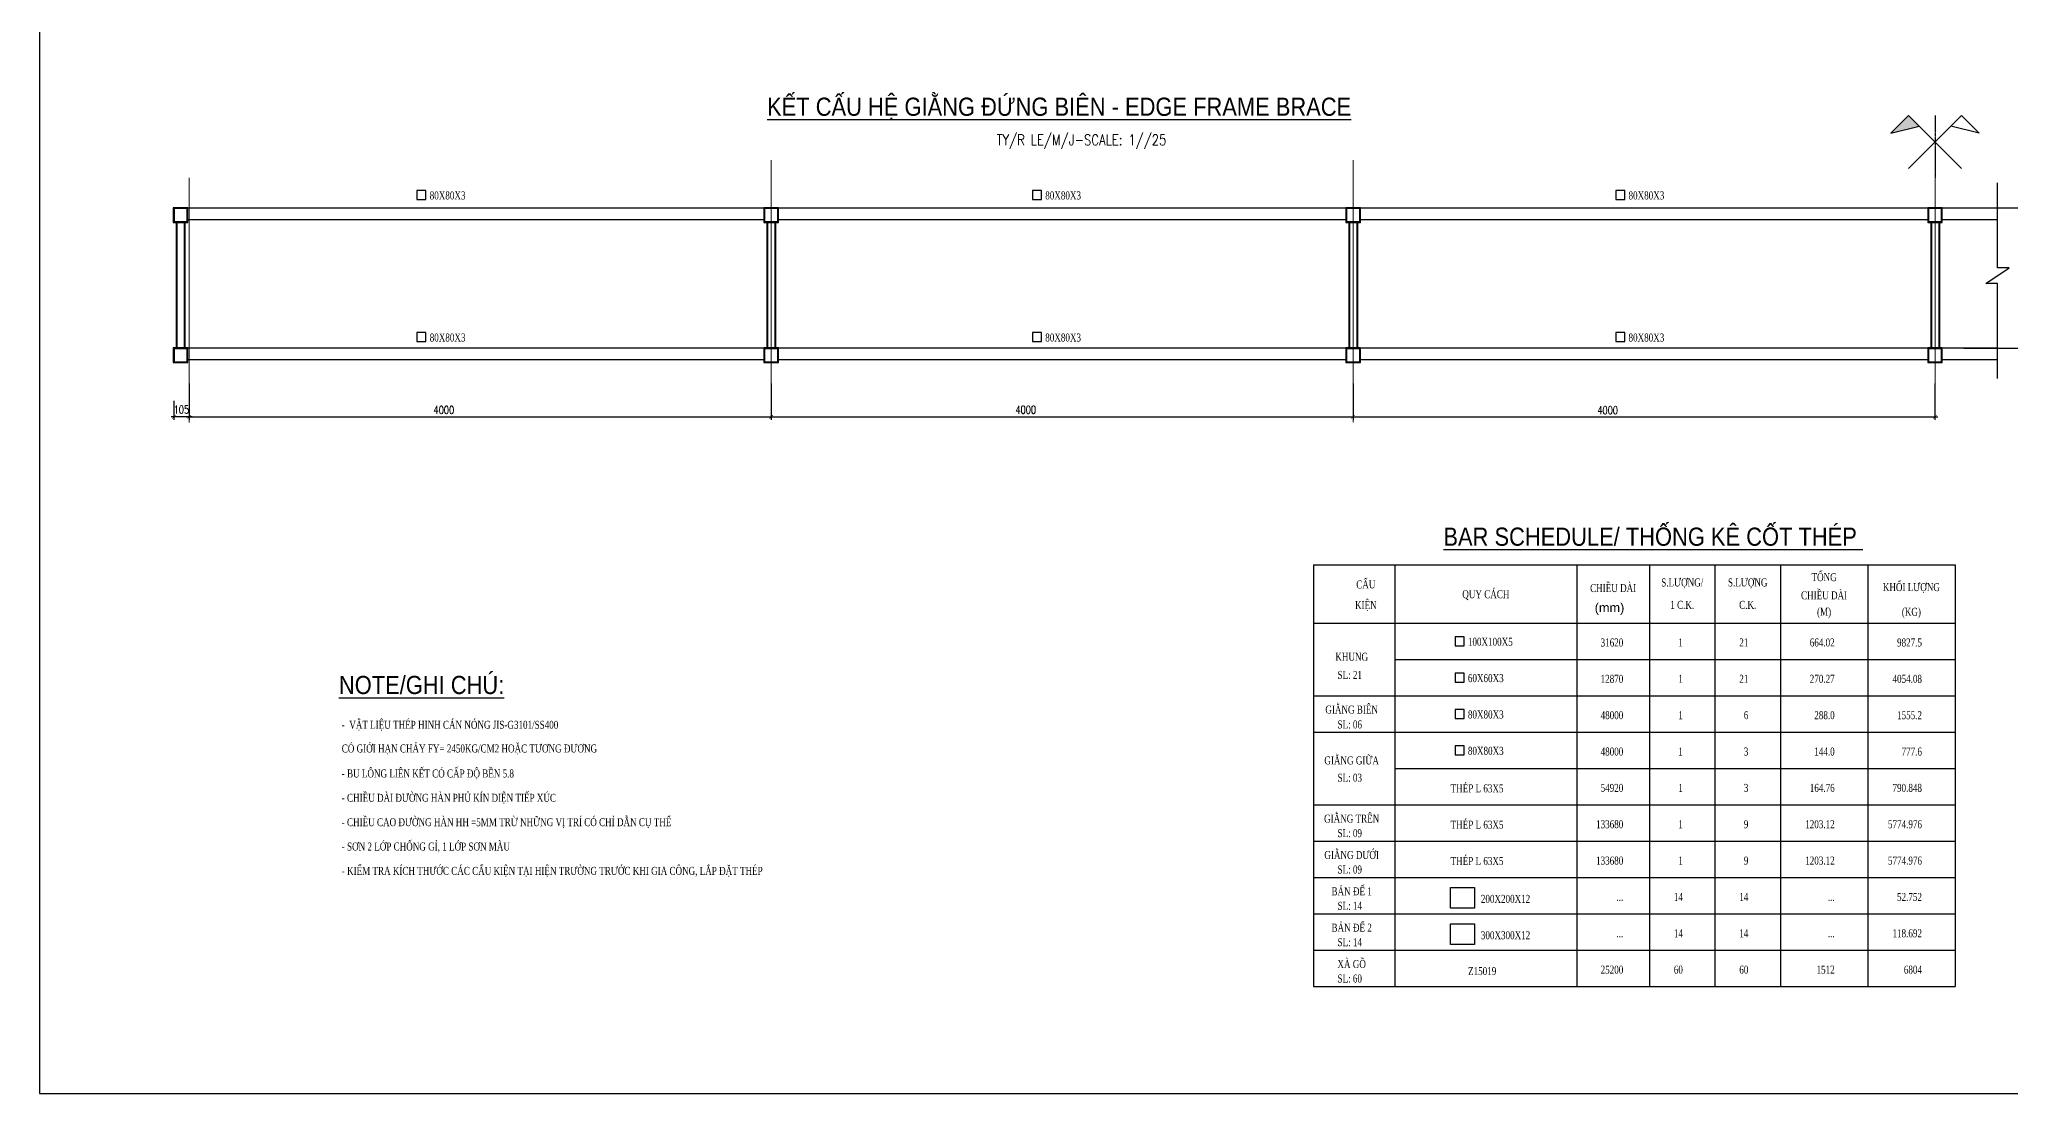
# Model space of a CAD drawing. Header units: millimetres. Extents: x -702765 to 835888, y -645289 to 262.
# Drawn here: x 683810 to 697360, y -427262 to -420012 of the extents above; entities that cross this region are included whole.
import ezdxf
from ezdxf.enums import TextEntityAlignment as Align

# ---------------------------------------------------------------- set-up
doc = ezdxf.new("R2010")
doc.units = ezdxf.units.MM
doc.header["$LTSCALE"] = 0.01
doc.linetypes.add('CENTER', pattern=[2, 1.25, -0.25, 0.25, -0.25])
for name, color, linetype in [('ccu11-Chidan', 9, 'Continuous'), ('ccu11-Manh', 8, 'Continuous'), ('ccu11-Thay', 7, 'Continuous'), ('ccu11-Thep', 4, 'Continuous'), ('TEXT', 2, 'Continuous'), ('TEXT1', 31, 'Continuous'), ('THEP', 4, 'Continuous')]:
    doc.layers.add(name, color=color, linetype=linetype)
doc.layers.add('ccu11-Dim', color=8, linetype='Continuous', lineweight=18)
doc.layers.add('duong tam', color=6, linetype='CENTER', lineweight=9)
doc.styles.add('2-5', font='romans.shx', dxfattribs={"width": 0.75, "bigfont": 'vns.shx'})
doc.styles.add('ARIAL', font='arial.ttf')
doc.styles.add('ROMANS', font='romans', dxfattribs={"width": 0.7, "height": 1, "bigfont": 'vns'})
doc.styles.add('style3', font='VHAVAN.TTF', dxfattribs={"width": 0.75})
doc.styles.add('VNTIMEHSHX', font='vntimeh.shx', dxfattribs={"width": 0.75})
doc.dimstyles.new('1-25 HP', dxfattribs={"dimscale": 25, "dimtxt": 2.2, "dimasz": 1, "dimexe": 0.8, "dimexo": 0, "dimgap": 0.6, "dimtad": 1, "dimdec": 0, "dimdsep": 46, "dimtxsty": '2-5', "dimblk": 'ARCHTICK', "dimcen": 2.5, "dimdle": 0.8, "dimclrd": 1, "dimclre": 1, "dimclrt": 2, "dimadec": 0, "dimazin": 0, "dimtfac": 1, "dimtdec": 0, "dimtmove": 2, "dimatfit": 3, "dimldrblk": 'ARCHTICK', "dimfxl": 0, "dimtolj": 1, "dimtzin": 0, "dimarcsym": 0})

# ---------------------------------------------------------------- blocks, each defined once
blk = doc.blocks.new('_ArchTick')
at = {"color": 0, "linetype": 'ByBlock', "const_width": 0.15}
blk.add_lwpolyline([(-0.5, -0.5), (0.5, 0.5)], dxfattribs=at)
blk = doc.blocks.new('*D867')
at = {"layer": 'ccu11-Dim', "color": 1, "lineweight": -2}
for p, q in [((684840, -422379), (684840, -422628)), ((688840, -422379), (688840, -422628)), ((684820, -422608), (688860, -422608))]:
    blk.add_line(p, q, dxfattribs=at)
at = {"layer": 'Defpoints', "color": 0}
for p in [(684840, -422379), (688840, -422379), (688840, -422608)]:
    blk.add_point(p, dxfattribs=at)
at = {"layer": 'ccu11-Dim', "color": 1, "lineweight": -2, "xscale": 25, "yscale": 25, "zscale": 25, "rotation": 180}
blk.add_blockref('_ArchTick', (684840, -422608), dxfattribs=at)
at = {"layer": 'ccu11-Dim', "color": 1, "lineweight": -2, "xscale": 25, "yscale": 25, "zscale": 25}
blk.add_blockref('_ArchTick', (688840, -422608), dxfattribs=at)
at = {"layer": 'ccu11-Dim', "color": 2, "insert": (686590, -422561), "char_height": 55, "attachment_point": 5, "style": '2-5'}
blk.add_mtext('\\A1;4000', dxfattribs=at)
blk = doc.blocks.new('*D868')
at = {"layer": 'ccu11-Dim', "color": 1, "lineweight": -2}
for p, q in [((688840, -422379), (688840, -422628)), ((692840, -422379), (692840, -422628)), ((688820, -422608), (692860, -422608))]:
    blk.add_line(p, q, dxfattribs=at)
at = {"layer": 'Defpoints', "color": 0}
for p in [(688840, -422379), (692840, -422379), (692840, -422608)]:
    blk.add_point(p, dxfattribs=at)
at = {"layer": 'ccu11-Dim', "color": 1, "lineweight": -2, "xscale": 25, "yscale": 25, "zscale": 25, "rotation": 180}
blk.add_blockref('_ArchTick', (688840, -422608), dxfattribs=at)
at = {"layer": 'ccu11-Dim', "color": 1, "lineweight": -2, "xscale": 25, "yscale": 25, "zscale": 25}
blk.add_blockref('_ArchTick', (692840, -422608), dxfattribs=at)
at = {"layer": 'ccu11-Dim', "color": 2, "insert": (690590, -422559), "char_height": 55, "attachment_point": 5, "style": '2-5'}
blk.add_mtext('\\A1;4000', dxfattribs=at)
blk = doc.blocks.new('*D869')
at = {"layer": 'ccu11-Dim', "color": 1, "lineweight": -2}
for p, q in [((692840, -422379), (692840, -422628)), ((696840, -422379), (696840, -422628)), ((692820, -422608), (696860, -422608))]:
    blk.add_line(p, q, dxfattribs=at)
at = {"layer": 'Defpoints', "color": 0}
for p in [(692840, -422379), (696840, -422379), (696840, -422608)]:
    blk.add_point(p, dxfattribs=at)
at = {"layer": 'ccu11-Dim', "color": 1, "lineweight": -2, "xscale": 25, "yscale": 25, "zscale": 25, "rotation": 180}
blk.add_blockref('_ArchTick', (692840, -422608), dxfattribs=at)
at = {"layer": 'ccu11-Dim', "color": 1, "lineweight": -2, "xscale": 25, "yscale": 25, "zscale": 25}
blk.add_blockref('_ArchTick', (696840, -422608), dxfattribs=at)
at = {"layer": 'ccu11-Dim', "color": 2, "insert": (694590, -422563), "char_height": 55, "attachment_point": 5, "style": '2-5'}
blk.add_mtext('\\A1;4000', dxfattribs=at)
blk = doc.blocks.new('ccu11-doixung')
at = {"layer": 'ccu11-Chidan', "ltscale": 10000}
blk.add_hatch(color=256, dxfattribs=at).paths.add_polyline_path([(-35.9, 84.3), (-59.7, 60.6), (-21.4, 69.8)])
at = {"layer": 'ccu11-Chidan'}
for p, q in [((-35.9, 84.3), (-59.7, 60.6)), ((-35.9, 84.3), (35.9, 12.5)), ((35.9, 84.3), (-35.9, 12.5)), ((35.9, 84.3), (59.7, 60.6)), ((-59.7, 60.6), (-21.4, 69.8)), ((59.7, 60.6), (21.4, 69.8))]:
    blk.add_line(p, q, dxfattribs=at)
at = {"layer": 'ccu11-Chidan', "color": 13, "linetype": 'CENTER', "ltscale": 0.2}
blk.add_line((0, 84.3), (0, 0), dxfattribs=at)
blk = doc.blocks.new('*D871')
at = {"layer": 'ccu11-Dim', "color": 1, "lineweight": -2}
for p, q in [((697208, -421171), (697519, -421171)), ((697499, -422155), (697499, -421151)), ((697038, -422135), (697519, -422135))]:
    blk.add_line(p, q, dxfattribs=at)
at = {"layer": 'Defpoints', "color": 0}
for p in [(697208, -421171), (697499, -421171), (697038, -422135)]:
    blk.add_point(p, dxfattribs=at)
at = {"layer": 'ccu11-Dim', "color": 1, "lineweight": -2, "xscale": 25, "yscale": 25, "zscale": 25}
for p, rotation in [((697499, -421171), 90), ((697499, -422135), 270)]:
    blk.add_blockref('_ArchTick', p, dxfattribs=dict(at, rotation=rotation))
at = {"layer": 'ccu11-Dim', "color": 2, "insert": (697457, -421653), "char_height": 55, "attachment_point": 5, "rotation": 90, "style": '2-5'}
blk.add_mtext('\\A1;964', dxfattribs=at)
blk = doc.blocks.new('*D870')
at = {"layer": 'ccu11-Dim', "color": 1, "lineweight": -2}
for p, q in [((684860, -422608), (684715, -422608)), ((684735, -422497), (684735, -422628)), ((684840, -422497), (684840, -422628))]:
    blk.add_line(p, q, dxfattribs=at)
at = {"layer": 'Defpoints', "color": 0}
for p in [(684735, -422497), (684735, -422608), (684840, -422497)]:
    blk.add_point(p, dxfattribs=at)
at = {"layer": 'ccu11-Dim', "color": 1, "lineweight": -2, "xscale": 25, "yscale": 25, "zscale": 25, "rotation": 180}
blk.add_blockref('_ArchTick', (684735, -422608), dxfattribs=at)
at = {"layer": 'ccu11-Dim', "color": 1, "lineweight": -2, "xscale": 25, "yscale": 25, "zscale": 25}
blk.add_blockref('_ArchTick', (684840, -422608), dxfattribs=at)
at = {"layer": 'ccu11-Dim', "color": 2, "insert": (684786, -422558), "char_height": 55, "attachment_point": 5, "style": '2-5'}
blk.add_mtext('\\A1;105', dxfattribs=at)

msp = doc.modelspace()

# ---------------------------------------------------------------- linework, layer by layer
for p, q in [((692567.3, -423626.4), (696977.7, -423626.4)), ((692567.3, -423626.4), (692567.3, -426526.4)), ((693127.7, -423626.4), (693127.7, -426526.4)), ((693127.7, -423626.4), (693127.7, -426526.4)), ((694377.7, -423626.4), (694377.7, -426526.4)), ((694377.7, -423626.4), (694377.7, -426526.4)), ((694877.7, -423626.4), (694877.7, -426526.4)), ((695327.7, -423626.4), (695327.7, -426526.4)), ((695777.7, -423626.4), (695777.7, -426526.4)), ((696377.7, -423626.4), (696377.7, -426526.4)), ((696977.7, -423626.4), (696977.7, -426526.4)), ((692567.3, -424026.4), (696977.7, -424026.4)), ((692567.3, -424526.4), (696977.7, -424526.4)), ((692567.3, -424776.4), (696977.7, -424776.4)), ((692567.3, -425276.4), (696977.7, -425276.4)), ((692567.3, -425526.4), (696977.7, -425526.4)), ((692567.3, -425776.4), (696977.7, -425776.4)), ((692567.3, -426026.4), (696977.7, -426026.4)), ((692567.3, -426526.4), (696977.7, -426526.4))]:
    msp.add_line(p, q)
at = {"layer": 'ccu11-Manh'}
for p, q in [((693127.7, -424276.4), (696977.7, -424276.4)), ((693127.7, -425026.4), (696977.7, -425026.4)), ((692567.3, -426276.4), (696977.7, -426276.4))]:
    msp.add_line(p, q, dxfattribs=at)
msp.add_lwpolyline([(697269, -422344.5), (697269, -421690.2), (697188.4, -421690.2), (697349.5, -421582.8), (697269, -421582.8), (697269, -420999.3)], dxfattribs=at)
at = {"layer": 'ccu11-Thay'}
for p, q in [((684810.3, -421170.7), (697269, -421170.7)), ((684830.3, -421250.7), (688790.3, -421250.7)), ((688890.3, -421250.7), (692790.3, -421250.7)), ((692890.3, -421250.7), (696790.3, -421250.7)), ((696890.3, -421250.7), (697269, -421250.7)), ((684750.3, -421265.7), (684750.3, -422134.7)), ((684755.3, -421270.7), (684755.3, -422134.7)), ((684805.3, -421270.7), (684805.3, -422134.7)), ((684810.3, -421265.7), (684810.3, -422134.7)), ((688810.3, -421265.7), (688810.3, -422134.7)), ((688815.3, -421270.7), (688815.3, -422134.7)), ((688865.3, -421270.7), (688865.3, -422134.7)), ((688870.3, -421265.7), (688870.3, -422134.7)), ((692810.3, -421265.7), (692810.3, -422134.7)), ((692815.3, -421270.7), (692815.3, -422134.7)), ((692865.3, -421270.7), (692865.3, -422134.7)), ((692870.3, -421265.7), (692870.3, -422134.7)), ((696810.3, -421265.7), (696810.3, -422134.7)), ((696815.3, -421270.7), (696815.3, -422134.7)), ((696865.3, -421270.7), (696865.3, -422134.7)), ((696870.3, -421265.7), (696870.3, -422134.7)), ((684810.3, -422134.7), (697269, -422134.7)), ((684830.3, -422214.7), (688790.3, -422214.7)), ((688890.3, -422214.7), (692790.3, -422214.7)), ((692890.3, -422214.7), (696790.3, -422214.7)), ((696890.3, -422214.7), (697269, -422214.7)), ((692567.3, -426526.4), (696977.7, -426526.4))]:
    msp.add_line(p, q, dxfattribs=at)
for points in [[(684730.3, -421270.7), (684830.3, -421270.7), (684830.3, -421170.7), (684730.3, -421170.7)], [(684735.3, -421265.7), (684825.3, -421265.7), (684825.3, -421175.7), (684735.3, -421175.7)], [(688790.3, -421270.7), (688890.3, -421270.7), (688890.3, -421170.7), (688790.3, -421170.7)], [(688795.3, -421265.7), (688885.3, -421265.7), (688885.3, -421175.7), (688795.3, -421175.7)], [(692790.3, -421270.7), (692890.3, -421270.7), (692890.3, -421170.7), (692790.3, -421170.7)], [(692795.3, -421265.7), (692885.3, -421265.7), (692885.3, -421175.7), (692795.3, -421175.7)], [(696790.3, -421270.7), (696890.3, -421270.7), (696890.3, -421170.7), (696790.3, -421170.7)], [(696795.3, -421265.7), (696885.3, -421265.7), (696885.3, -421175.7), (696795.3, -421175.7)], [(684730.3, -422234.7), (684830.3, -422234.7), (684830.3, -422134.7), (684730.3, -422134.7)], [(684735.3, -422229.7), (684825.3, -422229.7), (684825.3, -422139.7), (684735.3, -422139.7)], [(688790.3, -422234.7), (688890.3, -422234.7), (688890.3, -422134.7), (688790.3, -422134.7)], [(688795.3, -422229.7), (688885.3, -422229.7), (688885.3, -422139.7), (688795.3, -422139.7)], [(692790.3, -422234.7), (692890.3, -422234.7), (692890.3, -422134.7), (692790.3, -422134.7)], [(692795.3, -422229.7), (692885.3, -422229.7), (692885.3, -422139.7), (692795.3, -422139.7)], [(696790.3, -422234.7), (696890.3, -422234.7), (696890.3, -422134.7), (696790.3, -422134.7)], [(696795.3, -422229.7), (696885.3, -422229.7), (696885.3, -422139.7), (696795.3, -422139.7)]]:
    msp.add_lwpolyline(points, close=True, dxfattribs=at)
at = {"layer": 'ccu11-Thay', "color": 0, "ltscale": 0.5}
for points in [[(693510, -425844.8), (693674.2, -425844.8), (693674.2, -425986.4), (693510, -425986.4)], [(693510, -426094.8), (693674.2, -426094.8), (693674.2, -426236.4), (693510, -426236.4)]]:
    msp.add_lwpolyline(points, close=True, dxfattribs=at)
at = {"layer": 'ccu11-Thep'}
for points in [[(686404.6, -421113), (686467.1, -421113), (686467.1, -421050.5), (686404.6, -421050.5)], [(690635.7, -421113), (690698.2, -421113), (690698.2, -421050.5), (690635.7, -421050.5)], [(694645.1, -421113), (694707.6, -421113), (694707.6, -421050.5), (694645.1, -421050.5)], [(686404.6, -422090.2), (686467.1, -422090.2), (686467.1, -422027.7), (686404.6, -422027.7)], [(690635.7, -422090.2), (690698.2, -422090.2), (690698.2, -422027.7), (690635.7, -422027.7)], [(694645.1, -422090.2), (694707.6, -422090.2), (694707.6, -422027.7), (694645.1, -422027.7)], [(693540.9, -424182.6), (693603.4, -424182.6), (693603.4, -424120.1), (693540.9, -424120.1)], [(693540.9, -424432.6), (693603.4, -424432.6), (693603.4, -424370.1), (693540.9, -424370.1)], [(693540.9, -424682.6), (693603.4, -424682.6), (693603.4, -424620.1), (693540.9, -424620.1)], [(693540.9, -424932.6), (693603.4, -424932.6), (693603.4, -424870.1), (693540.9, -424870.1)]]:
    msp.add_lwpolyline(points, close=True, dxfattribs=at)
at = {"layer": 'Defpoints'}
msp.add_lwpolyline([(683810.1, -427262.5), (704135.1, -427262.5), (704135.1, -412762.5), (683810.1, -412762.5)], close=True, dxfattribs=at)
at = {"layer": 'duong tam', "ltscale": 200}
for p, q in [((688840.3, -420842.4), (688840.3, -422491.1)), ((692840.3, -420842.4), (692840.3, -422647.5)), ((696840.3, -420842.4), (696840.3, -422491.1)), ((684840.3, -420964.7), (684840.3, -422647.5))]:
    msp.add_line(p, q, dxfattribs=at)

# ---------------------------------------------------------------- block references
at = {"layer": 'ccu11-Chidan', "ltscale": 10000, "xscale": 5.07999999995809, "yscale": 5.07999999995809, "zscale": 5.07999999995809}
msp.add_blockref('ccu11-doixung', (696840.3, -420964.7), dxfattribs=at)

# ---------------------------------------------------------------- texts
at = {"layer": 'TEXT', "style": 'VNTIMEHSHX', "width": 0.75}
for s, p in [('80X80X3', (686492.9, -421113)), ('80X80X3', (690724.1, -421113)), ('80X80X3', (694733.5, -421113)), ('80X80X3', (686492.9, -422090.2)), ('80X80X3', (690724.1, -422090.2)), ('80X80X3', (694733.5, -422090.2)), ('100X100X5', (693629.3, -424182.6)), ('60X60X3', (693629.3, -424432.6)), ('80X80X3', (693629.3, -424682.6)), ('-  vËt liÖu thÐp hinh c¸n nãng jis-g3101/ss400', (685888.3, -424753.7)), ('cã giíi h¹n ch\\M+181F7y Fy= 2450kg/cm2 hoÆc t\xad¬ng ®\xad¬ng', (685888.3, -424916.4)), ('80X80X3', (693629.3, -424932.6)), ('- bu l«ng liªn kÕt cã cÊp ®é bÒn 5.8', (685888.3, -425088.3)), ('- chiÒu dµi ®\xadêng hµn phñ kÝn diÖn tiÕp xóc', (685888.3, -425255.8)), ('thÐp l 63x5', (693510.5, -425190.5)), ('- chiÒu cao ®\xadêng hµn hH =5MM trõ nh÷ng vÞ trÝ cã chØ dÉn cô thÓ', (685888.3, -425423.3)), ('thÐp l 63x5', (693510.5, -425440.5)), ('- s¬n 2 líp chèng gØ, 1 líp s¬n mµu', (685888.3, -425590.8)), ('- kiÓm tra kÝch th\xadíc c¸c cÊu kiÖn t¹i hiÖn tr\xadêng tr\xadíc khi gia c«ng, l¾p ®Æt thÐp', (685888.3, -425758.2)), ('thÐp l 63x5', (693510.5, -425690.5)), ('200x200x12', (693718.5, -425950.7)), ('300x300x12', (693718.5, -426200.7)), ('z15019', (693630.6, -426447.3))]:
    msp.add_text(s, height=55, dxfattribs=at).set_placement(p)
for s, p in [('tæng', (696077.7, -423701.4)), ('CÊU', (692927.7, -423751.4)), ('QUY C¸CH', (693752.7, -423826.4)), ('chiÒu dµi', (694627.7, -423776.4)), ('S.l\xadîng/', (695102.7, -423751.4)), ('S.l\xadîng', (695552.7, -423751.4)), ('chiÒu dµi', (696077.7, -423826.4)), ('khèi l\xadîng', (696677.7, -423776.4)), ('KIÖN', (692927.7, -423901.4)), ('1 c.k.', (695102.7, -423901.4)), ('c.k.', (695552.7, -423901.4))]:
    msp.add_text(s, height=55, dxfattribs=at).set_placement(p, align=Align.MIDDLE)
at = {"layer": 'TEXT', "style": 'ARIAL'}
msp.add_text('(mm)', height=62.5, dxfattribs=at).set_placement((694602.7, -423951.4), align=Align.CENTER)
at = {"layer": 'TEXT', "style": 'VNTIMEHSHX', "width": 0.75}
for s, p in [('(m)', (696077.7, -423976.4)), ('(Kg)', (696677.7, -423976.4)), ('khung', (692830.3, -424285.5)), ('sl: 21', (692817.2, -424410.5)), ('gi»ng biªn', (692830.3, -424648.9)), ('sl: 06', (692817.2, -424751)), ('gi»ng gi÷a', (692830.3, -424998.6)), ('sl: 03', (692817.2, -425117.5)), ('gi»ng trªn', (692830.3, -425398.9)), ('sl: 09', (692817.2, -425498.7)), ('gi»ng d\xadíi', (692830.3, -425648.9)), ('sl: 09', (692817.2, -425748.7)), ('b¶n ®Õ 1', (692830.3, -425898.9)), ('sl: 14', (692817.2, -425998.6)), ('b¶n ®Õ 2', (692830.3, -426148.9)), ('sl: 14', (692817.2, -426248.6)), ('xµ gå', (692830.3, -426398.9)), ('sl: 60', (692817.2, -426498.6))]:
    msp.add_text(s, height=55, dxfattribs=at).set_placement(p, align=Align.CENTER)
for tag, p in [('31620', (694697.4, -424159.9)), ('1', (695107.1, -424159.9)), ('21', (695557.1, -424159.9)), ('664.02', (696150.5, -424159.9)), ('9827.5', (696750.5, -424159.9)), ('12870', (694697.4, -424409.9)), ('1', (695107.1, -424409.9)), ('21', (695557.1, -424409.9)), ('270.27', (696150.5, -424409.9)), ('4054.08', (696750.5, -424409.9)), ('48000', (694697.4, -424659.9)), ('1', (695107.1, -424659.9)), ('6', (695557.1, -424659.9)), ('288.0', (696150.5, -424659.9)), ('1555.2', (696750.5, -424659.9)), ('48000', (694697.4, -424909.9)), ('1', (695107.1, -424909.9)), ('3', (695557.1, -424909.9)), ('144.0', (696150.5, -424909.9)), ('777.6', (696750.5, -424909.9)), ('54920', (694697.4, -425159.9)), ('1', (695107.1, -425159.9)), ('3', (695557.1, -425159.9)), ('164.76', (696150.5, -425159.9)), ('790.848', (696750.5, -425159.9)), ('133680', (694697.4, -425409.9)), ('1', (695107.1, -425409.9)), ('9', (695557.1, -425409.9)), ('1203.12', (696150.5, -425409.9)), ('5774.976', (696750.5, -425409.9)), ('133680', (694697.4, -425659.9)), ('1', (695107.1, -425659.9)), ('9', (695557.1, -425659.9)), ('1203.12', (696150.5, -425659.9)), ('5774.976', (696750.5, -425659.9)), ('...', (694697.4, -425909.9)), ('14', (695107.1, -425909.9)), ('14', (695557.1, -425909.9)), ('...', (696150.5, -425909.9)), ('52.752', (696750.5, -425909.9)), ('118.692', (696750.5, -426159.9)), ('...', (694697.4, -426159.9)), ('14', (695107.1, -426159.9)), ('14', (695557.1, -426159.9)), ('...', (696150.5, -426159.9)), ('25200', (694697.4, -426409.9)), ('60', (695107.1, -426409.9)), ('60', (695557.1, -426409.9)), ('1512', (696150.5, -426409.9)), ('6804', (696750.5, -426409.9))]:
    msp.add_attdef(tag, text='0', height=55, dxfattribs=at).set_placement(p, align=Align.MIDDLE_RIGHT)
at = {"layer": 'TEXT1', "color": 2, "style": 'ROMANS', "width": 0.8}
msp.add_text('TY/R LE/M/J-SCALE: 1//25', height=73.333, dxfattribs=at).set_placement((690389.9, -420739.9))
at = {"layer": 'THEP', "style": 'style3', "width": 0.9}
for s, p in [('%%UkÕt cÊu hÖ gi»ng ®øng biªn - edge frame brace', (688811.7, -420537.9)), ('%%Unote/ghi chó:', (685868.7, -424514.7))]:
    msp.add_text(s, height=125, dxfattribs=at).set_placement(p)
msp.add_text('%%Ubar schedule/ thèng kª cèt thÐp ', height=125, dxfattribs=at).set_placement((694902.7, -423532.3), align=Align.BOTTOM_CENTER)

# ---------------------------------------------------------------- dimensions: what is measured, and where the dimension line sits
at = {"layer": 'ccu11-Dim'}
dim = msp.add_linear_dim(base=(697499.3, -421170.7), p1=(697037.6, -422134.7), p2=(697208, -421170.7), angle=90, dimstyle='1-25 HP', dxfattribs=at)
dim.commit()
dim.dimension.update_dxf_attribs({"geometry": '*D871', "text_midpoint": (697456.8, -421652.7)})
for base, p1, p2, picture, middle in [((688840.3, -422607.5), (684840.3, -422379.1), (688840.3, -422379.1), '*D867', (686590.3, -422561.2)), ((692840.3, -422607.5), (688840.3, -422379.1), (692840.3, -422379.1), '*D868', (690590.3, -422559.3)), ((696840.3, -422607.5), (692840.3, -422379.1), (696840.3, -422379.1), '*D869', (694590.3, -422563.2)), ((684735.3, -422607.5), (684840.3, -422496.8), (684735.3, -422496.8), '*D870', (684785.8, -422558.4))]:
    dim = msp.add_linear_dim(base=base, p1=p1, p2=p2, dimstyle='1-25 HP', dxfattribs=at)
    dim.commit()
    dim.dimension.update_dxf_attribs({"geometry": picture, "text_midpoint": middle, "dimtype": 160})

doc.saveas('drawing.dxf')
